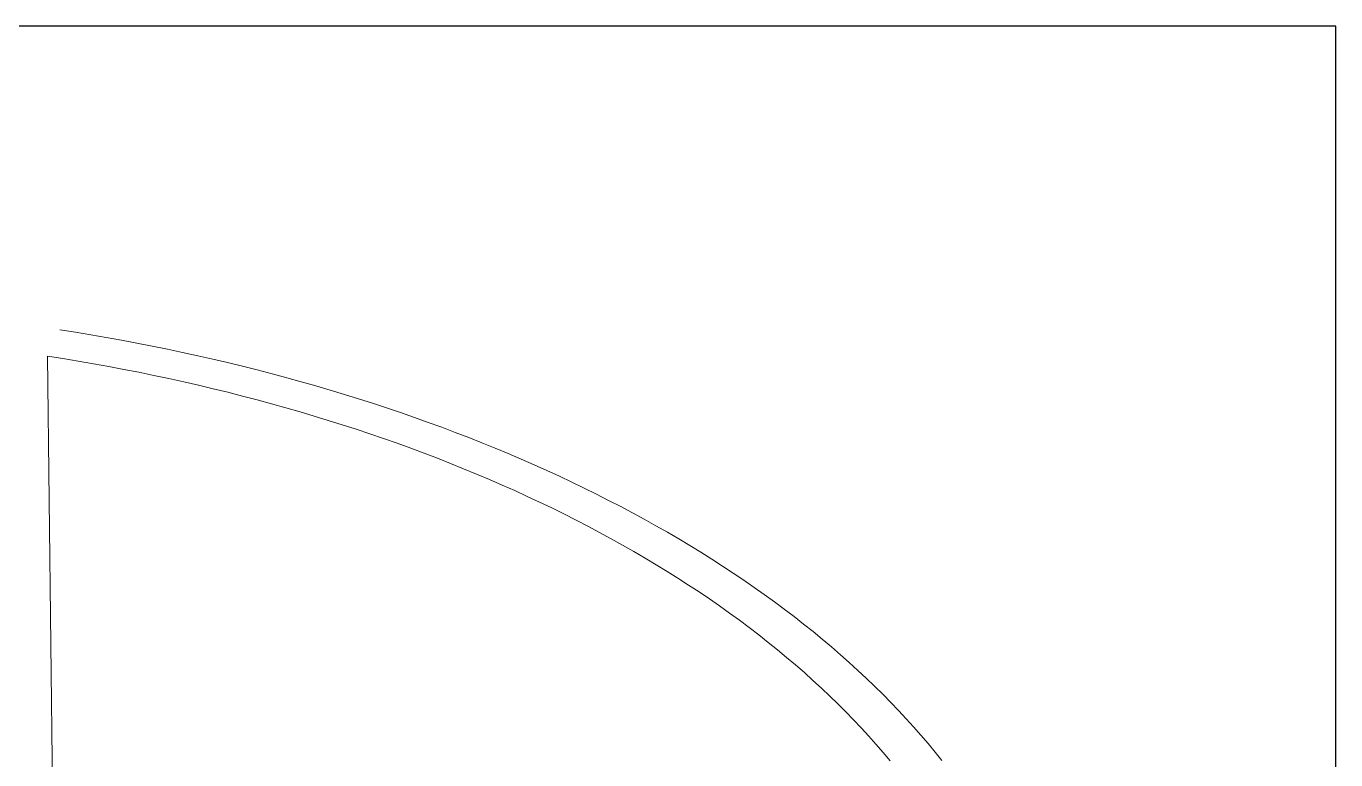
# Model space of a CAD drawing. Header units: millimetres. Extents: x -133 to 8217, y -787 to 7844.
# Drawn here: x 5802 to 8217, y 6491 to 7844 of the extents above; entities that cross this region are included whole.
import ezdxf

# ---------------------------------------------------------------- set-up
doc = ezdxf.new("R2010")
doc.units = ezdxf.units.MM
doc.header["$MEASUREMENT"] = 0
doc.layers.add('00_pen 0.20', color=4, linetype='Continuous')
doc.layers.add('00_PEN_Dimensions&Text', color=1, linetype='Continuous')

msp = doc.modelspace()

# ---------------------------------------------------------------- linework, layer by layer
at = {"layer": '00_pen 0.20', "lineweight": 15}
msp.add_line((5860.6, 5562.8), (5841.1, 7235.7), dxfattribs=at)
at = {"layer": '00_pen 0.20', "lineweight": 15, "flags": 128}
for points in [[(5863.7, 7284.3), (5892.4, 7279.7), (5921, 7275), (5949.5, 7270), (5977.8, 7264.9), (6006.1, 7259.6), (6034.3, 7254.1), (6062.4, 7248.3), (6090.3, 7242.4), (6118.1, 7236.3), (6145.8, 7230.1), (6173.3, 7223.6), (6200.8, 7216.9), (6228, 7210.1), (6255.2, 7203), (6282.2, 7195.8), (6309, 7188.4), (6335.7, 7180.8), (6362.2, 7173), (6388.6, 7165), (6414.8, 7156.9), (6440.8, 7148.6), (6466.6, 7140.1), (6492.3, 7131.4), (6517.8, 7122.6), (6543.1, 7113.5), (6568.2, 7104.3), (6593.2, 7095), (6617.9, 7085.4), (6642.4, 7075.7), (6666.8, 7065.8), (6690.9, 7055.8), (6714.8, 7045.6), (6738.5, 7035.2), (6762, 7024.7), (6785.3, 7014), (6808.4, 7003.1), (6831.2, 6992.1), (6853.8, 6980.9), (6876.1, 6969.6), (6898.3, 6958.1), (6920.2, 6946.5), (6941.8, 6934.7), (6963.2, 6922.8), (6984.4, 6910.7), (7005.3, 6898.5), (7026, 6886.2), (7046.4, 6873.7), (7066.5, 6861), (7086.4, 6848.2), (7106, 6835.3), (7125.4, 6822.3), (7144.4, 6809.1), (7163.2, 6795.8), (7181.8, 6782.4), (7200, 6768.8), (7218, 6755.1), (7235.7, 6741.3), (7253.1, 6727.4), (7270.2, 6713.3), (7287, 6699.2), (7303.5, 6684.9), (7319.8, 6670.5), (7335.7, 6656), (7351.3, 6641.4), (7366.7, 6626.6), (7381.7, 6611.8), (7396.4, 6596.9), (7410.8, 6581.9), (7424.9, 6566.8), (7438.7, 6551.5), (7452.2, 6536.2), (7465.3, 6520.8), (7478.2, 6505.3), (7490.7, 6489.8)], [(5841.1, 7235.7), (5869.5, 7231.2), (5897.7, 7226.5), (5925.9, 7221.7), (5953.9, 7216.6), (5981.8, 7211.3), (6009.6, 7205.8), (6037.3, 7200.1), (6064.9, 7194.3), (6092.3, 7188.2), (6119.6, 7182), (6146.8, 7175.5), (6173.8, 7168.9), (6200.7, 7162.1), (6227.5, 7155), (6254.1, 7147.8), (6280.6, 7140.5), (6306.8, 7132.9), (6333, 7125.1), (6358.9, 7117.2), (6384.7, 7109.1), (6410.4, 7100.8), (6435.8, 7092.3), (6461.1, 7083.6), (6486.1, 7074.8), (6511, 7065.8), (6535.7, 7056.6), (6560.2, 7047.2), (6584.5, 7037.7), (6608.6, 7028), (6632.5, 7018.1), (6656.2, 7008.1), (6679.7, 6997.9), (6703, 6987.5), (6726, 6977), (6748.8, 6966.3), (6771.4, 6955.5), (6793.7, 6944.5), (6815.9, 6933.3), (6837.7, 6922), (6859.4, 6910.5), (6880.8, 6898.9), (6901.9, 6887.1), (6922.8, 6875.2), (6943.5, 6863.1), (6963.9, 6850.9), (6984, 6838.6), (7003.9, 6826.1), (7023.5, 6813.4), (7042.8, 6800.7), (7061.9, 6787.8), (7080.7, 6774.7), (7099.2, 6761.6), (7117.5, 6748.3), (7135.4, 6734.8), (7153.1, 6721.3), (7170.5, 6707.6), (7187.6, 6693.8), (7204.4, 6679.9), (7220.9, 6665.9), (7237.1, 6651.7), (7253, 6637.5), (7268.6, 6623.1), (7283.9, 6608.6), (7298.9, 6594), (7313.6, 6579.3), (7328, 6564.5), (7342.1, 6549.7), (7355.8, 6534.7), (7369.2, 6519.6), (7382.4, 6504.4), (7395.1, 6489.1)]]:
    msp.add_lwpolyline(points, dxfattribs=at)
at = {"layer": '00_PEN_Dimensions&Text'}
msp.add_lwpolyline([(-133.1, 1624.5), (8217.4, 1624.5), (8217.4, 7844.3), (-133.1, 7844.3)], close=True, dxfattribs=at)

doc.saveas('drawing.dxf')
